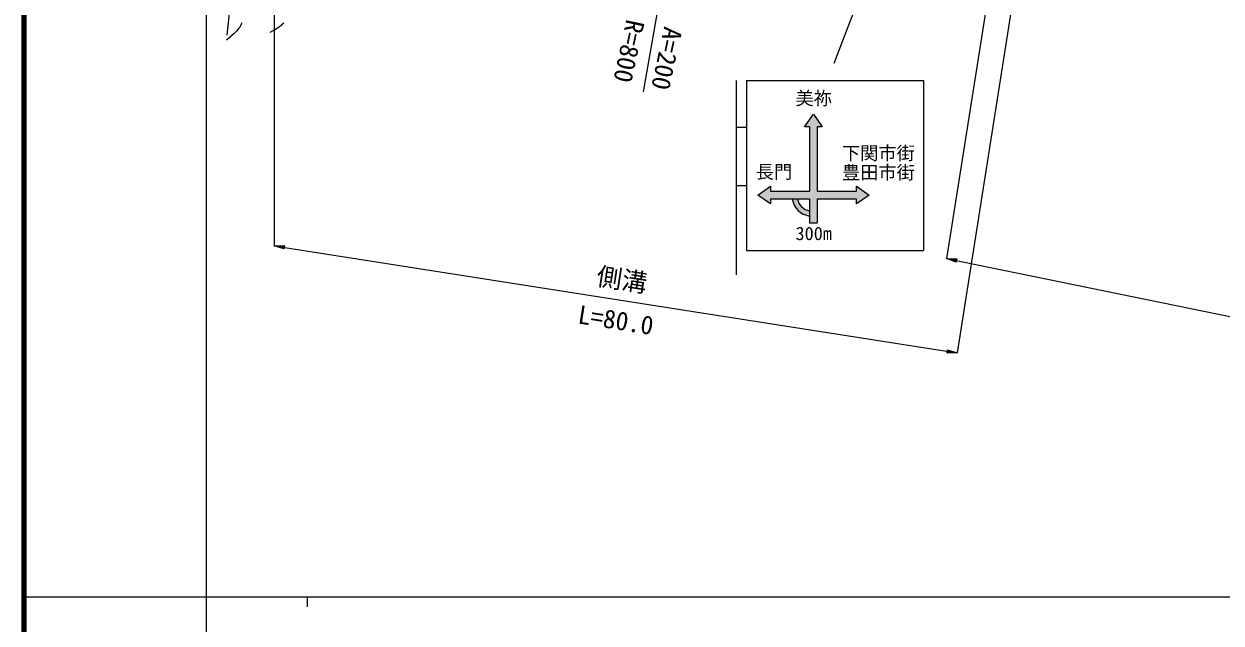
# Model space of a CAD drawing. Units: millimetres, scale not verified. Extents: x 40004 to 680061, y 20002 to 380034.
# Drawn here: x 40004 to 158300, y 202427 to 261643 of the extents above; entities that cross this region are included whole.
import ezdxf
from ezdxf.enums import TextEntityAlignment as Align

# ---------------------------------------------------------------- set-up
doc = ezdxf.new("R2010")
doc.units = ezdxf.units.MM
doc.header["$LTSCALE"] = 1000.09
for name, color, linetype, lineweight in [('M-BGD', 7, 'Continuous', 25), ('M-STR-HTXT', 7, 'Continuous', 13), ('M-STR-STRC', 7, 'Continuous', 25), ('M-TTL', 2, 'Continuous', 140), ('M-TTL-BAND', 7, 'Continuous', 25)]:
    doc.layers.add(name, color=color, linetype=linetype, lineweight=lineweight)
doc.styles.add('ＭＳ ゴシック', font='')
doc.styles.get('ＭＳ ゴシック').set_extended_font_data('MS Gothic')

msp = doc.modelspace()

# ---------------------------------------------------------------- hatches: boundary and pattern name
at = {"layer": 'M-STR-HTXT'}
for points in [[(64732, 239725), (65746, 239734), (65694, 239405)], [(131183, 238470), (132196, 238432), (132129, 238106)], [(132235, 229124), (131221, 229115), (131273, 229444)]]:
    msp.add_hatch(color=256, dxfattribs=at).paths.add_polyline_path(points)
at = {"layer": 'M-STR-STRC'}
for points in [[(117144, 251469), (118019, 252719), (118894, 251469), (118394, 251469), (118394, 245101), (122270, 245101), (122270, 245601), (123520, 244726), (122270, 243851), (122270, 244351), (118394, 244351), (118394, 241976), (117644, 241976), (117644, 242658), (117644, 243164), (117644, 244351), (116434, 244351), (115927, 244351), (113769, 244351), (113769, 243851), (112519, 244726), (113769, 245601), (113769, 245101), (117644, 245101), (117644, 251469)], [(116434, 244351, 0.30953), (117644, 243164), (117644, 242658, -0.33526), (115927, 244351)]]:
    msp.add_hatch(color=256, dxfattribs=at).paths.add_polyline_path(points)

# ---------------------------------------------------------------- linework, layer by layer
at = {"layer": 'M-BGD'}
for p, q in [((60072, 260530), (65328, 309251)), ((61406, 261472), (61328, 261337)), ((61475, 261612), (61406, 261472)), ((61538, 261756), (61475, 261612)), ((65264, 261402), (65681, 261744)), ((60523, 260457), (60255, 260233)), ((60778, 260692), (60523, 260457)), ((61018, 260942), (60778, 260692)), ((61239, 261209), (61018, 260942)), ((61328, 261337), (61239, 261209)), ((64348, 260827), (64816, 261101)), ((64816, 261101), (65264, 261402)), ((60255, 260233), (60021, 260055))]:
    msp.add_line(p, q, dxfattribs=at)
msp.add_open_spline([(156583, 264801), (156887, 264659), (157189, 264514), (157490, 264371), (159775, 263283), (161992, 262020), (164050, 260545), (164861, 259964), (165613, 259306), (166347, 258628)], degree=3, knots=[0, 0, 0, 0, 1, 1, 1, 2, 2, 2, 3, 3, 3, 3], dxfattribs=at)
at = {"layer": 'M-STR-HTXT'}
for p, q in [((64697, 303400), (64732, 239725)), ((139547, 291477), (131183, 238470)), ((141992, 291262), (132235, 229124)), ((102580, 262812), (101193, 254945)), ((64732, 239725), (132235, 229124)), ((131183, 238470), (246392, 214816))]:
    msp.add_line(p, q, dxfattribs=at)
for points in [[(64732, 239725), (65746, 239734), (65694, 239405)], [(131183, 238470), (132196, 238432), (132129, 238106)], [(132235, 229124), (131221, 229115), (131273, 229444)]]:
    msp.add_lwpolyline(points, close=True, dxfattribs=at)
at = {"layer": 'M-STR-STRC'}
for p, q in [((134369, 295128), (120030, 257721)), ((110401, 256052), (110401, 236829)), ((111401, 256052), (111401, 239250)), ((111401, 256052), (128895, 256052)), ((128895, 256052), (128895, 239250)), ((117144, 251469), (118019, 252719)), ((118019, 252719), (118894, 251469)), ((110401, 251426), (111401, 251426)), ((117644, 251469), (117144, 251469)), ((117644, 251469), (117644, 245101)), ((118894, 251469), (118394, 251469)), ((118394, 251469), (118394, 245101)), ((110401, 245676), (111401, 245676)), ((112519, 244726), (113769, 245601)), ((113769, 245601), (113769, 245101)), ((113769, 245101), (117644, 245101)), ((118394, 245101), (122270, 245101)), ((122270, 245601), (123520, 244726)), ((122270, 245101), (122270, 245601)), ((113769, 243851), (112519, 244726)), ((113769, 244351), (115927, 244351)), ((113769, 244351), (113769, 243851)), ((115927, 244351), (116434, 244351)), ((116434, 244351), (117644, 244351)), ((117644, 244351), (117644, 243164)), ((118394, 244351), (122270, 244351)), ((118394, 244351), (118394, 241976)), ((123520, 244726), (122270, 243851)), ((122270, 243851), (122270, 244351)), ((117644, 243164), (117644, 242658)), ((117644, 242658), (117644, 241976)), ((117644, 241976), (118394, 241976)), ((111401, 239250), (128895, 239250))]:
    msp.add_line(p, q, dxfattribs=at)
for radius, start, end in [(2000, 188.32799, 262.46396), (1500, 191.134, 259.92991)]:
    msp.add_arc((117907, 244641), radius, start, end, dxfattribs=at)
at = {"layer": 'M-TTL'}
msp.add_line((40004, 380034), (40004, 20002), dxfattribs=at)
at = {"layer": 'M-TTL-BAND'}
for p, q in [((58005, 370033), (58005, 20002)), ((40004, 205018), (579052, 205018)), ((68006, 205018), (68006, 204018))]:
    msp.add_line(p, q, dxfattribs=at)

# ---------------------------------------------------------------- texts
at = {"layer": 'M-STR-HTXT', "style": 'ＭＳ ゴシック'}
for s, p in [('R=800', (99800, 258941)), ('A=200', (103531, 258213))]:
    msp.add_text(s, height=1833, rotation=258, dxfattribs=at).set_placement(p, align=Align.MIDDLE_CENTER)
for s, p in [('側溝', (98875, 234934)), ('L=80.0', (98269, 230931))]:
    msp.add_text(s, height=1833, rotation=351.075, dxfattribs=at).set_placement(p, align=Align.BOTTOM_CENTER)
at = {"layer": 'M-STR-STRC', "style": 'ＭＳ ゴシック'}
for s, p in [('美祢', (118049, 253244)), ('300m', (118049, 239881))]:
    msp.add_text(s, height=1320, dxfattribs=at).set_placement(p, align=Align.BOTTOM_CENTER)
for s, p in [('下関市街', (124439, 248873)), ('長門', (114124, 247028)), ('豊田市街', (124439, 246960))]:
    msp.add_text(s, height=1320, dxfattribs=at).set_placement(p, align=Align.MIDDLE_CENTER)

doc.saveas('drawing.dxf')
